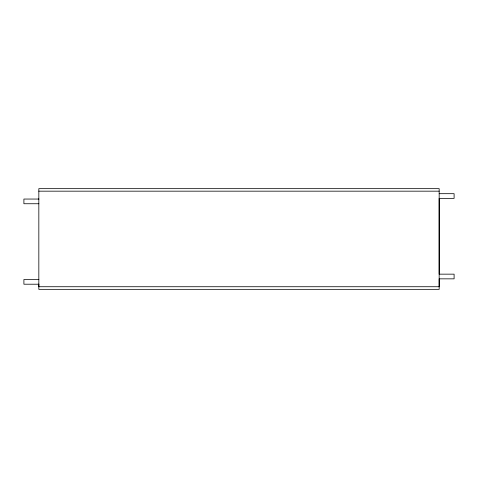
<?xml version="1.0" encoding="UTF-8"?>
<svg xmlns="http://www.w3.org/2000/svg" width="478" height="478" viewBox="0 0 478 478"><rect width="100%" height="100%" fill="white"/><g stroke="black" fill="none" stroke-linecap="round" stroke-linejoin="round"><path stroke-width="0.72" d="M38.832 191.17L439.168 191.17M439.168 193.686L454.1 193.686L454.1 198.382L439.168 198.382L439.168 274.157L454.1 274.157L454.1 278.847L439.168 278.847L439.168 286.728L38.832 286.728L38.832 279.522L23.9 279.522L23.9 284.213L38.832 284.213M38.832 199.099L38.832 188.655L439.168 188.655L439.168 289.345L38.832 289.345L38.832 284.123M38.832 203.574L38.832 279.648M38.832 199.051L38.832 203.742L23.9 203.742L23.9 199.051L38.832 199.051"/></g></svg>
